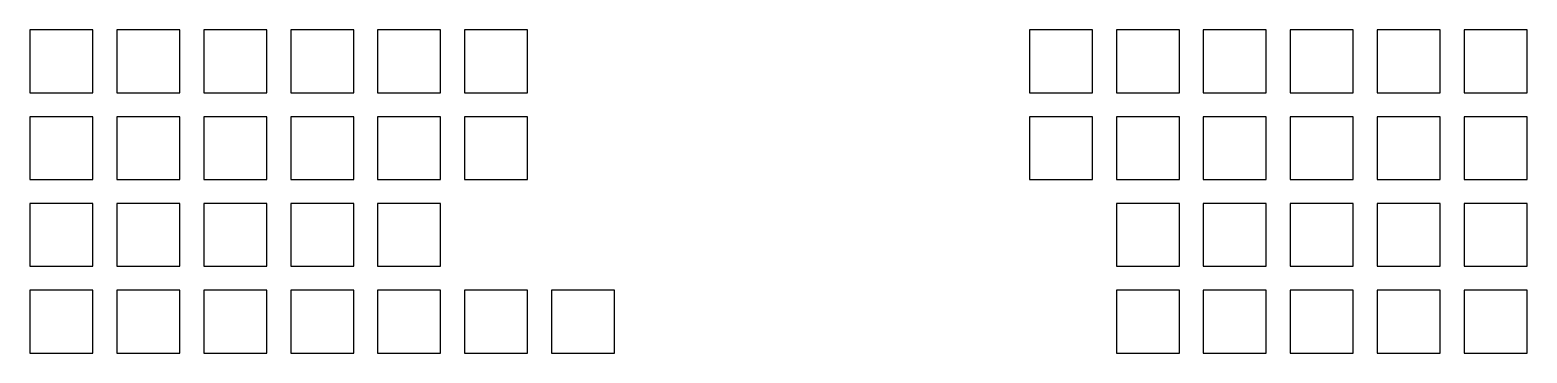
# Model space of a CAD drawing. Header units: millimetres. Extents: x -7 to 321, y -7 to 64.
import ezdxf

# ---------------------------------------------------------------- set-up
doc = ezdxf.new("R2010")
doc.units = ezdxf.units.MM

msp = doc.modelspace()

# ---------------------------------------------------------------- linework, layer by layer
for p, q in [((6.9, 64.05), (-6.9, 64.05)), ((-6.9, 64.05), (-6.9, 50.25)), ((6.9, 50.25), (6.9, 64.05)), ((25.95, 64.05), (12.15, 64.05)), ((12.15, 64.05), (12.15, 50.25)), ((25.95, 50.25), (25.95, 64.05)), ((45, 64.05), (31.2, 64.05)), ((31.2, 64.05), (31.2, 50.25)), ((45, 50.25), (45, 64.05)), ((64.05, 64.05), (50.25, 64.05)), ((50.25, 64.05), (50.25, 50.25)), ((64.05, 50.25), (64.05, 64.05)), ((83.1, 64.05), (69.3, 64.05)), ((69.3, 64.05), (69.3, 50.25)), ((83.1, 50.25), (83.1, 64.05)), ((102.15, 64.05), (88.35, 64.05)), ((88.35, 64.05), (88.35, 50.25)), ((102.15, 50.25), (102.15, 64.05)), ((225.95, 64.05), (212.15, 64.05)), ((212.15, 64.05), (212.15, 50.25)), ((225.95, 50.25), (225.95, 64.05)), ((245, 64.05), (231.2, 64.05)), ((231.2, 64.05), (231.2, 50.25)), ((245, 50.25), (245, 64.05)), ((264.05, 64.05), (250.25, 64.05)), ((250.25, 64.05), (250.25, 50.25)), ((264.05, 50.25), (264.05, 64.05)), ((283.1, 64.05), (269.3, 64.05)), ((269.3, 64.05), (269.3, 50.25)), ((283.1, 50.25), (283.1, 64.05)), ((302.15, 64.05), (288.35, 64.05)), ((288.35, 64.05), (288.35, 50.25)), ((302.15, 50.25), (302.15, 64.05)), ((321.2, 64.05), (307.4, 64.05)), ((307.4, 64.05), (307.4, 50.25)), ((321.2, 50.25), (321.2, 64.05)), ((-6.9, 50.25), (6.9, 50.25)), ((12.15, 50.25), (25.95, 50.25)), ((31.2, 50.25), (45, 50.25)), ((50.25, 50.25), (64.05, 50.25)), ((69.3, 50.25), (83.1, 50.25)), ((88.35, 50.25), (102.15, 50.25)), ((212.15, 50.25), (225.95, 50.25)), ((231.2, 50.25), (245, 50.25)), ((250.25, 50.25), (264.05, 50.25)), ((269.3, 50.25), (283.1, 50.25)), ((288.35, 50.25), (302.15, 50.25)), ((307.4, 50.25), (321.2, 50.25)), ((6.9, 45), (-6.9, 45)), ((-6.9, 45), (-6.9, 31.2)), ((6.9, 31.2), (6.9, 45)), ((25.95, 45), (12.15, 45)), ((12.15, 45), (12.15, 31.2)), ((25.95, 31.2), (25.95, 45)), ((45, 45), (31.2, 45)), ((31.2, 45), (31.2, 31.2)), ((45, 31.2), (45, 45)), ((64.05, 45), (50.25, 45)), ((50.25, 45), (50.25, 31.2)), ((64.05, 31.2), (64.05, 45)), ((83.1, 45), (69.3, 45)), ((69.3, 45), (69.3, 31.2)), ((83.1, 31.2), (83.1, 45)), ((102.15, 45), (88.35, 45)), ((88.35, 45), (88.35, 31.2)), ((102.15, 31.2), (102.15, 45)), ((225.95, 45), (212.15, 45)), ((212.15, 45), (212.15, 31.2)), ((225.95, 31.2), (225.95, 45)), ((245, 45), (231.2, 45)), ((231.2, 45), (231.2, 31.2)), ((245, 31.2), (245, 45)), ((264.05, 45), (250.25, 45)), ((250.25, 45), (250.25, 31.2)), ((264.05, 31.2), (264.05, 45)), ((283.1, 45), (269.3, 45)), ((269.3, 45), (269.3, 31.2)), ((283.1, 31.2), (283.1, 45)), ((302.15, 45), (288.35, 45)), ((288.35, 45), (288.35, 31.2)), ((302.15, 31.2), (302.15, 45)), ((321.2, 45), (307.4, 45)), ((307.4, 45), (307.4, 31.2)), ((321.2, 31.2), (321.2, 45)), ((-6.9, 31.2), (6.9, 31.2)), ((12.15, 31.2), (25.95, 31.2)), ((31.2, 31.2), (45, 31.2)), ((50.25, 31.2), (64.05, 31.2)), ((69.3, 31.2), (83.1, 31.2)), ((88.35, 31.2), (102.15, 31.2)), ((212.15, 31.2), (225.95, 31.2)), ((231.2, 31.2), (245, 31.2)), ((250.25, 31.2), (264.05, 31.2)), ((269.3, 31.2), (283.1, 31.2)), ((288.35, 31.2), (302.15, 31.2)), ((307.4, 31.2), (321.2, 31.2)), ((6.9, 25.95), (-6.9, 25.95)), ((-6.9, 25.95), (-6.9, 12.15)), ((6.9, 12.15), (6.9, 25.95)), ((25.95, 25.95), (12.15, 25.95)), ((12.15, 25.95), (12.15, 12.15)), ((25.95, 12.15), (25.95, 25.95)), ((45, 25.95), (31.2, 25.95)), ((31.2, 25.95), (31.2, 12.15)), ((45, 12.15), (45, 25.95)), ((64.05, 25.95), (50.25, 25.95)), ((50.25, 25.95), (50.25, 12.15)), ((64.05, 12.15), (64.05, 25.95)), ((83.1, 25.95), (69.3, 25.95)), ((69.3, 25.95), (69.3, 12.15)), ((83.1, 12.15), (83.1, 25.95)), ((245, 25.95), (231.2, 25.95)), ((231.2, 25.95), (231.2, 12.15)), ((245, 12.15), (245, 25.95)), ((264.05, 25.95), (250.25, 25.95)), ((250.25, 25.95), (250.25, 12.15)), ((264.05, 12.15), (264.05, 25.95)), ((283.1, 25.95), (269.3, 25.95)), ((269.3, 25.95), (269.3, 12.15)), ((283.1, 12.15), (283.1, 25.95)), ((302.15, 25.95), (288.35, 25.95)), ((288.35, 25.95), (288.35, 12.15)), ((302.15, 12.15), (302.15, 25.95)), ((321.2, 25.95), (307.4, 25.95)), ((307.4, 25.95), (307.4, 12.15)), ((321.2, 12.15), (321.2, 25.95)), ((-6.9, 12.15), (6.9, 12.15)), ((12.15, 12.15), (25.95, 12.15)), ((31.2, 12.15), (45, 12.15)), ((50.25, 12.15), (64.05, 12.15)), ((69.3, 12.15), (83.1, 12.15)), ((231.2, 12.15), (245, 12.15)), ((250.25, 12.15), (264.05, 12.15)), ((269.3, 12.15), (283.1, 12.15)), ((288.35, 12.15), (302.15, 12.15)), ((307.4, 12.15), (321.2, 12.15)), ((6.9, 6.9), (-6.9, 6.9)), ((-6.9, 6.9), (-6.9, -6.9)), ((6.9, -6.9), (6.9, 6.9)), ((25.95, 6.9), (12.15, 6.9)), ((12.15, 6.9), (12.15, -6.9)), ((25.95, -6.9), (25.95, 6.9)), ((45, 6.9), (31.2, 6.9)), ((31.2, 6.9), (31.2, -6.9)), ((45, -6.9), (45, 6.9)), ((64.05, 6.9), (50.25, 6.9)), ((50.25, 6.9), (50.25, -6.9)), ((64.05, -6.9), (64.05, 6.9)), ((83.1, 6.9), (69.3, 6.9)), ((69.3, 6.9), (69.3, -6.9)), ((83.1, -6.9), (83.1, 6.9)), ((102.15, 6.9), (88.35, 6.9)), ((88.35, 6.9), (88.35, -6.9)), ((102.15, -6.9), (102.15, 6.9)), ((121.2, 6.9), (107.4, 6.9)), ((107.4, 6.9), (107.4, -6.9)), ((121.2, -6.9), (121.2, 6.9)), ((245, 6.9), (231.2, 6.9)), ((231.2, 6.9), (231.2, -6.9)), ((245, -6.9), (245, 6.9)), ((264.05, 6.9), (250.25, 6.9)), ((250.25, 6.9), (250.25, -6.9)), ((264.05, -6.9), (264.05, 6.9)), ((283.1, 6.9), (269.3, 6.9)), ((269.3, 6.9), (269.3, -6.9)), ((283.1, -6.9), (283.1, 6.9)), ((302.15, 6.9), (288.35, 6.9)), ((288.35, 6.9), (288.35, -6.9)), ((302.15, -6.9), (302.15, 6.9)), ((321.2, 6.9), (307.4, 6.9)), ((307.4, 6.9), (307.4, -6.9)), ((321.2, -6.9), (321.2, 6.9)), ((-6.9, -6.9), (6.9, -6.9)), ((12.15, -6.9), (25.95, -6.9)), ((31.2, -6.9), (45, -6.9)), ((50.25, -6.9), (64.05, -6.9)), ((69.3, -6.9), (83.1, -6.9)), ((88.35, -6.9), (102.15, -6.9)), ((107.4, -6.9), (121.2, -6.9)), ((231.2, -6.9), (245, -6.9)), ((250.25, -6.9), (264.05, -6.9)), ((269.3, -6.9), (283.1, -6.9)), ((288.35, -6.9), (302.15, -6.9)), ((307.4, -6.9), (321.2, -6.9))]:
    msp.add_line(p, q)

doc.saveas('drawing.dxf')
